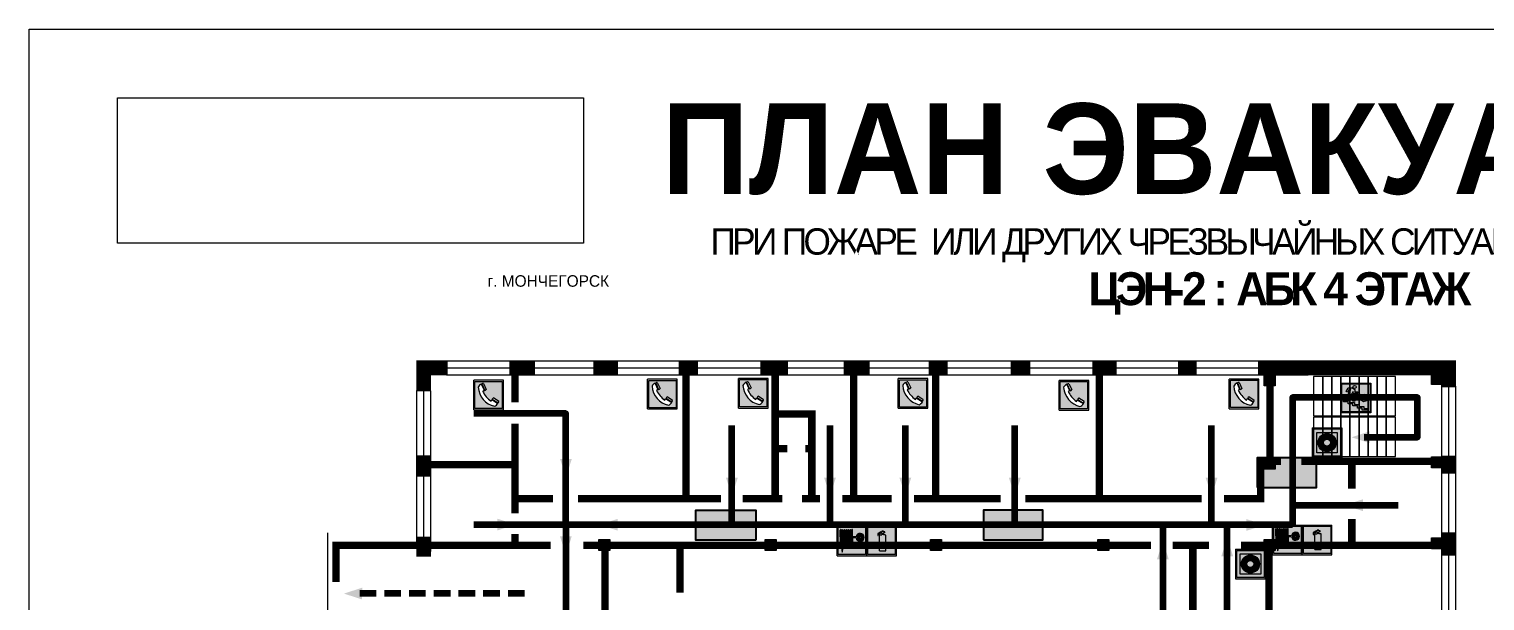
# Model space of a CAD drawing. Header units: millimetres. Extents: x 13810 to 67229, y 12374 to 21950.
# Drawn here: x 21121.1 to 21474.5, y 15593.5 to 15732.4 of the extents above; entities that cross this region are included whole.
import ezdxf

# ---------------------------------------------------------------- set-up
doc = ezdxf.new("R2010")
doc.units = ezdxf.units.MM
doc.linetypes.add('{ Wide Dash }', pattern=[12, 4, -2, 4, -2])
doc.layers.add('План_Штампы', color=7, linetype='Continuous')
doc.styles.add('обычный', font='arial.ttf')
picture_1 = doc.add_image_def('image1.jpg', size_in_pixel=(337, 105))

# ---------------------------------------------------------------- blocks, each defined once
blk = doc.blocks.new('A$C54414219')
at = {"true_color": 0xffffff}
h = blk.add_hatch(color=7, dxfattribs=at)
h.paths.add_polyline_path([(2.39, -9.45), (2.39, -18.3), (11.23, -18.3), (11.23, -9.45)], flags=0)
h.paths.add_polyline_path([(10.71, -13.87, -1), (2.92, -13.87, -1)], flags=0)
h.paths.add_polyline_path([(8.3, -13.87, -1), (5.33, -13.87, -1)], flags=0)
h.paths.add_polyline_path([(0.41, -7.47), (0.41, -20.27), (13.21, -20.27), (13.21, -7.47)])
h.paths.add_polyline_path([(0.92, -19.77), (12.71, -19.77), (12.71, -7.98), (0.92, -7.98)], flags=16)
h.paths.add_polyline_path([(11.23, -9.45), (11.23, -18.3), (2.39, -18.3), (2.39, -9.45)], flags=0)
at = {"lineweight": 5}
h = blk.add_hatch(color=242, dxfattribs=at)
h.paths.add_polyline_path([(12.71, -7.98), (0.92, -7.98), (0.92, -19.77), (12.71, -19.77)])
h.paths.add_polyline_path([(11.23, -18.3), (2.39, -18.3), (2.39, -9.45), (11.23, -9.45)], flags=16)
h.paths.add_polyline_path([(10.71, -13.87, -1), (2.92, -13.87, -1)], flags=0)
h.paths.add_polyline_path([(8.3, -13.87, -1), (5.33, -13.87, -1)], flags=0)
at = {"true_color": 0xffffff}
h = blk.add_hatch(color=7, dxfattribs=at)
h.paths.add_polyline_path([(2.39, -9.45), (2.39, -18.3), (11.23, -18.3), (11.23, -9.45)])
h.paths.add_polyline_path([(10.71, -13.87, -1), (2.92, -13.87, -1)], flags=16)
h.paths.add_polyline_path([(8.3, -13.87, -1), (5.33, -13.87, -1)], flags=0)
at = {"lineweight": 5}
h = blk.add_hatch(color=242, dxfattribs=at)
h.paths.add_polyline_path([(2.92, -13.87, 1), (10.71, -13.87, 1)])
h.paths.add_polyline_path([(8.3, -13.87, -1), (5.33, -13.87, -1)], flags=16)
at = {"color": 242, "lineweight": 5}
for p, q in [((0.41, -20.27), (0.41, -7.47)), ((0.41, -7.47), (13.21, -7.47)), ((0.41, -7.47), (13.21, -7.47)), ((13.21, -20.27), (13.21, -7.47)), ((0.41, -20.27), (13.21, -20.27))]:
    blk.add_line(p, q, dxfattribs=at)
for points in [[(0.92, -7.98), (12.71, -7.98), (12.71, -19.77), (0.92, -19.77)], [(2.39, -9.45), (11.23, -9.45), (11.23, -18.3), (2.39, -18.3)]]:
    blk.add_lwpolyline(points, close=True, dxfattribs=at)
for radius in [3.89, 1.49]:
    blk.add_circle((6.81, -13.87), radius, dxfattribs=at)
blk = doc.blocks.new('A$C456E1F9C')
at = {"lineweight": 5}
h = blk.add_hatch(color=242, dxfattribs=at)
h.paths.add_polyline_path([(0.51, -1.47), (0.51, -13.26), (12.29, -13.26), (12.29, -1.47)])
h.paths.add_polyline_path([(5.42, -4.95, -0.254479), (4.78, -5.4), (3.52, -2.53, -0.209735), (4.23, -2.4)], flags=16)
h.paths.add_polyline_path([(8.53, -8.6), (10.87, -10.17), (10.54, -10.76), (8.03, -9.13, -0.192251)], flags=16)
h.paths.add_polyline_path([(4.61, -5.49, 0.005518), (3.87, -5.72, 0.128647), (7.49, -10.01, 0.00809), (7.83, -9.33), (10.47, -10.97, -0.16736), (8.99, -12.25, -0.327862), (1.95, -3.95, -0.166952), (3.36, -2.62)], flags=16)
at = {"color": 242, "lineweight": 5}
for p, q in [((0, -13.77), (0, -0.97)), ((12.8, -0.97), (0, -0.97)), ((4.61, -5.49), (3.36, -2.62)), ((3.52, -2.53), (4.78, -5.4)), ((4.23, -2.4), (5.42, -4.95)), ((12.8, -13.77), (12.8, -0.97)), ((7.83, -9.33), (10.47, -10.97)), ((8.03, -9.13), (10.54, -10.76)), ((10.81, -10.12), (8.53, -8.6)), ((10.54, -10.76), (10.8, -10.3)), ((10.8, -10.3), (10.81, -10.12)), ((0, -13.77), (12.8, -13.77))]:
    blk.add_line(p, q, dxfattribs=at)
blk.add_lwpolyline([(0.51, -1.47), (12.29, -1.47), (12.29, -13.26), (0.51, -13.26)], close=True, dxfattribs=at)
for centre, radius, start, end in [((4.59, -5.34), 2.99, 114.28453, 152.19739), ((11.12, -3.31), 9.19, 183.99153, 256.60086), ((4.02, -3.27), 0.891, 76.32839, 123.70924), ((14.98, -39.1), 35.17, 107.14873, 108.41345), ((13.86, -0.94), 11.08, 205.55365, 234.87622), ((4.68, -4.59), 0.824, 276.9621, 334.07228), ((-13.31, 0.8), 23.44, 332.54871, 334.40268), ((8.94, -9.5), 0.989, 114.40924, 157.93883), ((7.87, -9.46), 3, 291.92908, 329.9329)]:
    blk.add_arc(centre, radius, start, end, dxfattribs=at)
blk = doc.blocks.new('A$C37112FD5')
at = {"true_color": 0xf5f5ff}
h = blk.add_hatch(color=7, dxfattribs=at)
h.dxf.hatch_style = 1
h.paths.add_polyline_path([(12.8, -7.4), (0, -7.4), (0, -20.2), (12.8, -20.2)])
h.paths.add_polyline_path([(12.29, -7.91), (12.29, -19.69), (0.51, -19.69), (0.51, -7.91)], flags=16)
h.paths.add_polyline_path([(4.98, -9.04, -0.42597), (5.17, -9.22), (5.17, -12.25), (5.17, -15.29, -0.432244), (4.98, -15.47), (4.83, -15.47, -0.42597), (4.64, -15.29), (4.64, -12.25), (4.64, -9.22, -0.432244), (4.83, -9.04)], flags=0)
h.paths.add_polyline_path([(4.28, -9.22), (4.28, -12.25), (4.28, -15.29, -0.432244), (4.09, -15.47), (3.94, -15.47, -0.42597), (3.75, -15.29), (3.75, -12.25), (3.75, -9.22, -0.432244), (3.94, -9.04), (4.09, -9.04, -0.42597)], flags=0)
h.paths.add_polyline_path([(5.72, -9.04), (5.87, -9.04, -0.42597), (6.06, -9.22), (6.06, -12.25), (6.06, -15.29, -0.432244), (5.87, -15.47), (5.72, -15.47, -0.42597), (5.53, -15.29), (5.53, -12.25), (5.53, -9.22, -0.432244)], flags=0)
h.paths.add_polyline_path([(6.42, -8.9), (6.5, -8.9, -0.42597), (6.69, -9.08), (6.69, -12.03), (8.21, -12.03, -15.824349), (8.21, -12.47), (6.69, -12.47), (6.69, -15.42, -0.432244), (6.5, -15.6), (6.42, -15.6)], flags=0)
h.paths.add_polyline_path([(3.39, -9.22), (3.39, -12.25), (3.39, -15.29, -0.432244), (3.2, -15.47), (3.05, -15.47, -0.42597), (2.85, -15.29), (2.85, -12.25), (2.85, -9.22, -0.432244), (3.05, -9.04), (3.2, -9.04, -0.42597)], flags=0)
h.paths.add_polyline_path([(2.5, -9.22), (2.5, -16.71), (1.96, -16.71), (1.96, -9.22, -0.432244), (2.15, -9.04), (2.31, -9.04, -0.42597)], flags=0)
h.paths.add_polyline_path([(1.61, -8.9), (1.61, -15.6), (1.57, -15.6, -0.42597), (1.37, -15.42), (1.37, -12.03), (1.37, -9.09, -0.432244), (1.57, -8.9)], flags=0)
h.paths.add_polyline_path([(9.76, -10.81), (9.76, -12.03), (8.49, -12.03, -0.336371)], flags=0)
h.paths.add_polyline_path([(8.49, -12.47), (9.76, -12.47), (9.76, -13.7, -0.336371)], flags=0)
h.paths.add_polyline_path([(10.11, -10.81, -0.336371), (11.38, -12.03), (10.11, -12.03)], flags=0)
h.paths.add_polyline_path([(10.11, -12.47), (11.38, -12.47, -0.336371), (10.11, -13.7)], flags=0)
h.paths.add_polyline_path([(2.5, -16.84), (2.5, -17.05), (1.97, -17.05), (1.97, -16.84)], flags=0)
h.paths.add_polyline_path([(2.5, -17.24, -0.033778), (2.24, -18.6, -0.033778), (1.97, -17.24)], flags=0)
h = blk.add_hatch(color=242)
h.dxf.hatch_style = 1
h.paths.add_polyline_path([(12.29, -7.91), (0.51, -7.91), (0.51, -19.69), (12.29, -19.69)])
h.paths.add_polyline_path([(6.42, -15.6), (6.42, -8.9), (6.5, -8.9, -0.42597), (6.69, -9.08), (6.69, -12.03), (8.21, -12.03, -15.824349), (8.21, -12.47), (6.69, -12.47), (6.69, -15.42, -0.432244), (6.5, -15.6)], flags=16)
h.paths.add_polyline_path([(5.87, -15.47), (5.72, -15.47, -0.42597), (5.53, -15.29), (5.53, -12.25), (5.53, -9.22, -0.432244), (5.72, -9.04), (5.87, -9.04, -0.42597), (6.06, -9.22), (6.06, -12.25), (6.06, -15.29, -0.432244)], flags=16)
h.paths.add_polyline_path([(4.98, -15.47), (4.83, -15.47, -0.42597), (4.64, -15.29), (4.64, -12.25), (4.64, -9.22, -0.432244), (4.83, -9.04), (4.98, -9.04, -0.42597), (5.17, -9.22), (5.17, -12.25), (5.17, -15.29, -0.432244)], flags=16)
h.paths.add_polyline_path([(4.09, -15.47), (3.94, -15.47, -0.42597), (3.75, -15.29), (3.75, -12.25), (3.75, -9.22, -0.432244), (3.94, -9.04), (4.09, -9.04, -0.42597), (4.28, -9.22), (4.28, -12.25), (4.28, -15.29, -0.432244)], flags=16)
h.paths.add_polyline_path([(3.2, -15.47), (3.05, -15.47, -0.42597), (2.85, -15.29), (2.85, -12.25), (2.85, -9.22, -0.432244), (3.05, -9.04), (3.2, -9.04, -0.42597), (3.39, -9.22), (3.39, -12.25), (3.39, -15.29, -0.432244)], flags=16)
h.paths.add_polyline_path([(2.5, -17.05), (1.97, -17.05), (1.97, -16.84), (2.5, -16.84)], flags=16)
h.paths.add_polyline_path([(2.5, -17.24, -0.033778), (2.24, -18.6, -0.033778), (1.97, -17.24)], flags=16)
h.paths.add_polyline_path([(2.5, -16.71), (1.96, -16.71), (1.96, -9.22, -0.432244), (2.15, -9.04), (2.31, -9.04, -0.42597), (2.5, -9.22)], flags=16)
h.paths.add_polyline_path([(1.61, -15.6), (1.57, -15.6, -0.42597), (1.37, -15.42), (1.37, -12.03), (1.37, -9.09, -0.432244), (1.57, -8.9), (1.61, -8.9)], flags=16)
h.paths.add_polyline_path([(8.49, -12.47), (9.76, -12.47), (9.76, -13.7, -0.336371)], flags=0)
h.paths.add_polyline_path([(10.11, -13.7), (10.11, -12.47), (11.38, -12.47, -0.336371)], flags=0)
h.paths.add_polyline_path([(8.49, -12.03, -0.336371), (9.76, -10.81), (9.76, -12.03)], flags=0)
h.paths.add_polyline_path([(10.11, -12.03), (10.11, -10.81, -0.336371), (11.38, -12.03)], flags=0)
h = blk.add_hatch(color=7, dxfattribs=at)
h.dxf.hatch_style = 1
h.paths.add_polyline_path([(1.61, -8.9), (1.57, -8.9, 0.432244), (1.37, -9.09), (1.37, -12.03), (1.37, -15.42, 0.42597), (1.57, -15.6), (1.61, -15.6)])
h.paths.add_polyline_path([(2.5, -9.22, 0.42597), (2.31, -9.04), (2.15, -9.04, 0.432244), (1.96, -9.22), (1.96, -16.71), (2.5, -16.71)])
h.paths.add_polyline_path([(2.5, -16.84), (1.97, -16.84), (1.97, -17.05), (2.5, -17.05)])
h.paths.add_polyline_path([(2.5, -17.24), (1.97, -17.24, 0.033778), (2.24, -18.6, 0.033778)])
h.paths.add_polyline_path([(3.39, -12.25), (3.39, -9.22, 0.42597), (3.2, -9.04), (3.05, -9.04, 0.432244), (2.85, -9.22), (2.85, -12.25), (2.85, -15.29, 0.42597), (3.05, -15.47), (3.2, -15.47, 0.432244), (3.39, -15.29)])
h.paths.add_polyline_path([(4.28, -12.25), (4.28, -9.22, 0.42597), (4.09, -9.04), (3.94, -9.04, 0.432244), (3.75, -9.22), (3.75, -12.25), (3.75, -15.29, 0.42597), (3.94, -15.47), (4.09, -15.47, 0.432244), (4.28, -15.29)])
h.paths.add_polyline_path([(5.17, -12.25), (5.17, -9.22, 0.42597), (4.98, -9.04), (4.83, -9.04, 0.432244), (4.64, -9.22), (4.64, -12.25), (4.64, -15.29, 0.42597), (4.83, -15.47), (4.98, -15.47, 0.432244), (5.17, -15.29)])
h.paths.add_polyline_path([(6.06, -12.25), (6.06, -9.22, 0.42597), (5.87, -9.04), (5.72, -9.04, 0.432244), (5.53, -9.22), (5.53, -12.25), (5.53, -15.29, 0.42597), (5.72, -15.47), (5.87, -15.47, 0.432244), (6.06, -15.29)])
h.paths.add_polyline_path([(6.69, -12.47), (8.21, -12.47, 15.824349), (8.21, -12.03), (6.69, -12.03), (6.69, -9.08, 0.42597), (6.5, -8.9), (6.42, -8.9), (6.42, -15.6), (6.5, -15.6, 0.432244), (6.69, -15.42)])
h.paths.add_polyline_path([(8.49, -12.47), (9.76, -12.47), (9.76, -13.7, -0.336371)], flags=16)
h.paths.add_polyline_path([(8.49, -12.03, -0.336371), (9.76, -10.81), (9.76, -12.03)], flags=16)
h.paths.add_polyline_path([(10.11, -12.47), (11.38, -12.47, -0.336371), (10.11, -13.7)], flags=16)
h.paths.add_polyline_path([(10.11, -12.03), (10.11, -10.81, -0.336371), (11.38, -12.03)], flags=16)
h = blk.add_hatch(color=242)
h.dxf.hatch_style = 1
h.paths.add_polyline_path([(9.76, -10.81, 0.336371), (8.49, -12.03), (9.76, -12.03)])
h.paths.add_polyline_path([(10.11, -10.81), (10.11, -12.03), (11.38, -12.03, 0.336371)])
h.paths.add_polyline_path([(11.38, -12.47), (10.11, -12.47), (10.11, -13.7, 0.336371)])
h.paths.add_polyline_path([(9.76, -12.47), (8.49, -12.47, 0.336371), (9.76, -13.7)])
at = {"color": 242, "lineweight": 5}
for p, q in [((0, -20.2), (0, -7.4)), ((0, -7.4), (12.8, -7.4)), ((1.37, -12.03), (1.37, -9.08)), ((1.37, -12.03), (1.37, -15.42)), ((1.57, -8.9), (1.61, -8.9)), ((1.61, -8.9), (1.61, -15.6)), ((1.96, -16.71), (1.96, -9.22)), ((2.15, -9.04), (2.31, -9.04)), ((2.5, -16.71), (2.5, -9.22)), ((2.85, -12.25), (2.85, -9.22)), ((2.85, -12.25), (2.85, -15.29)), ((3.05, -9.04), (3.2, -9.04)), ((3.39, -12.25), (3.39, -9.22)), ((3.39, -12.25), (3.39, -15.29)), ((3.75, -12.25), (3.75, -9.22)), ((3.75, -12.25), (3.75, -15.29)), ((3.94, -9.04), (4.09, -9.04)), ((4.28, -12.25), (4.28, -9.22)), ((4.28, -12.25), (4.28, -15.29)), ((4.64, -12.25), (4.64, -9.22)), ((4.64, -12.25), (4.64, -15.29)), ((4.83, -9.04), (4.98, -9.04)), ((5.17, -12.25), (5.17, -9.22)), ((5.17, -12.25), (5.17, -15.29)), ((5.53, -12.25), (5.53, -9.22)), ((5.53, -12.25), (5.53, -15.29)), ((5.72, -9.04), (5.87, -9.04)), ((6.06, -12.25), (6.06, -9.22)), ((6.06, -12.25), (6.06, -15.29)), ((6.42, -8.9), (6.42, -15.6)), ((6.5, -8.9), (6.42, -8.9)), ((6.69, -12.03), (6.69, -9.08)), ((8.21, -12.03), (6.69, -12.03)), ((8.21, -12.47), (6.69, -12.47)), ((6.69, -12.47), (6.69, -15.42)), ((9.76, -12.03), (8.49, -12.03)), ((9.76, -12.47), (8.49, -12.47)), ((9.76, -10.81), (9.76, -12.03)), ((9.76, -12.47), (9.76, -13.7)), ((10.11, -10.81), (10.11, -12.03)), ((11.38, -12.03), (10.11, -12.03)), ((11.38, -12.47), (10.11, -12.47)), ((10.11, -12.47), (10.11, -13.7)), ((12.8, -20.2), (12.8, -7.4)), ((1.57, -15.6), (1.61, -15.6)), ((1.96, -16.71), (2.5, -16.71)), ((1.97, -16.84), (2.5, -16.84)), ((1.97, -17.05), (1.97, -16.84)), ((2.5, -17.05), (1.97, -17.05)), ((1.97, -17.24), (2.5, -17.24)), ((2.5, -16.84), (2.5, -17.05)), ((3.05, -15.47), (3.2, -15.47)), ((3.94, -15.47), (4.09, -15.47)), ((4.83, -15.47), (4.98, -15.47)), ((5.72, -15.47), (5.87, -15.47)), ((6.42, -15.6), (6.5, -15.6)), ((0, -20.2), (12.8, -20.2))]:
    blk.add_line(p, q, dxfattribs=at)
blk.add_lwpolyline([(0.51, -7.91), (12.29, -7.91), (12.29, -19.69), (0.51, -19.69)], close=True, dxfattribs=at)
for centre, radius, start, end in [((1.56, -9.09), 0.182, 87.10267, 180.60715), ((2.15, -9.22), 0.182, 87.10267, 180.60715), ((2.32, -9.22), 0.182, 359.39285, 92.89733), ((3.04, -9.22), 0.182, 87.10267, 180.60715), ((3.21, -9.22), 0.182, 359.39285, 92.89733), ((3.93, -9.22), 0.182, 87.10267, 180.60715), ((4.1, -9.22), 0.182, 359.39285, 92.89733), ((4.82, -9.22), 0.182, 87.10267, 180.60715), ((4.99, -9.22), 0.182, 359.39285, 92.89733), ((5.71, -9.22), 0.182, 87.10267, 180.60715), ((5.88, -9.22), 0.182, 359.39285, 92.89733), ((6.51, -9.09), 0.182, 359.39285, 92.89733), ((9.93, -12.25), 1.74, 187.23185, 172.76815), ((9.93, -12.25), 1.46, 96.99266, 171.35851), ((9.93, -12.25), 1.46, 188.64149, 263.00734), ((9.93, -12.25), 1.46, 8.64149, 83.00734), ((9.93, -12.25), 1.46, 276.99266, 351.35851), ((1.56, -15.42), 0.182, 179.39285, 272.89733), ((12.17, -15.98), 10.27, 187.04098, 194.7793), ((-7.7, -15.98), 10.27, 345.2207, 352.95902), ((3.04, -15.29), 0.182, 179.39285, 272.89733), ((3.21, -15.29), 0.182, 267.10267, 0.60715), ((3.93, -15.29), 0.182, 179.39285, 272.89733), ((4.1, -15.29), 0.182, 267.10267, 0.60715), ((4.82, -15.29), 0.182, 179.39285, 272.89733), ((4.99, -15.29), 0.182, 267.10267, 0.60715), ((5.71, -15.29), 0.182, 179.39285, 272.89733), ((5.88, -15.29), 0.182, 267.10267, 0.60715), ((6.51, -15.42), 0.182, 267.10267, 0.60715)]:
    blk.add_arc(centre, radius, start, end, dxfattribs=at)
blk = doc.blocks.new('A$C3AD82952')
at = {"true_color": 0xf5f5ff}
h = blk.add_hatch(color=7, dxfattribs=at)
h.dxf.hatch_style = 1
h.paths.add_polyline_path([(8.21, 8.73, 0.414214), (7.89, 9.05), (7.22, 9.05), (7.22, 9.92), (7.59, 9.92, 1), (7.57, 10.36), (7.22, 10.36), (7.22, 10.6), (6.43, 10.6), (6.43, 10.36), (6.01, 10.36), (4.74, 9.59), (4.74, 8.69), (4.98, 8.73), (4.98, 9.26), (6.12, 9.91), (6.43, 9.91), (6.43, 9.05), (5.76, 9.05, 0.414214), (5.44, 8.73), (5.44, 2.2), (8.21, 2.2)], flags=0)
h.paths.add_polyline_path([(12.8, 12.8), (0, 12.8), (0, 0), (12.8, 0)])
h.paths.add_polyline_path([(0.51, 12.29), (12.29, 12.29), (12.29, 0.51), (0.51, 0.51)], flags=16)
h.paths.add_polyline_path([(4.74, 9.59), (6.01, 10.36), (6.43, 10.36), (6.43, 10.6), (7.22, 10.6), (7.22, 10.36), (7.59, 10.36, -0.94586), (7.59, 9.92), (7.22, 9.92), (7.22, 9.05), (7.89, 9.05, -0.414214), (8.21, 8.73), (8.21, 2.2), (5.44, 2.2), (5.44, 8.73, -0.414214), (5.76, 9.05), (6.43, 9.05), (6.43, 9.91), (6.12, 9.91), (4.98, 9.26), (4.98, 8.73), (4.74, 8.69)], flags=0)
h = blk.add_hatch(color=242)
h.dxf.hatch_style = 1
h.paths.add_polyline_path([(12.29, 12.29), (0.51, 12.29), (0.51, 0.51), (12.29, 0.51)])
h.paths.add_polyline_path([(4.74, 8.69), (4.74, 9.59), (6.01, 10.36), (6.43, 10.36), (6.43, 10.6), (7.22, 10.6), (7.22, 10.36), (7.59, 10.36, -0.94586), (7.59, 9.92), (7.22, 9.92), (7.22, 9.05), (7.89, 9.05, -0.414214), (8.21, 8.73), (8.21, 2.2), (5.44, 2.2), (5.44, 8.73, -0.414214), (5.76, 9.05), (6.43, 9.05), (6.43, 9.91), (6.12, 9.91), (4.98, 9.26), (4.98, 8.73)], flags=16)
h = blk.add_hatch(color=7, dxfattribs=at)
h.dxf.hatch_style = 1
h.paths.add_polyline_path([(8.21, 8.73, 0.414214), (7.89, 9.05), (7.22, 9.05), (7.22, 9.92), (7.59, 9.92, 1), (7.57, 10.36), (7.22, 10.36), (7.22, 10.6), (6.43, 10.6), (6.43, 10.36), (6.01, 10.36), (4.74, 9.59), (4.74, 8.69), (4.98, 8.73), (4.98, 9.26), (6.12, 9.91), (6.43, 9.91), (6.43, 9.05), (5.76, 9.05, 0.414214), (5.44, 8.73), (5.44, 2.2), (8.21, 2.2)])
at = {"color": 242, "lineweight": 5}
for p, q in [((0, 0), (0, 12.8)), ((0, 12.8), (12.8, 12.8)), ((12.8, 0), (12.8, 12.8)), ((6.01, 10.36), (4.74, 9.59)), ((4.74, 9.59), (4.74, 8.69)), ((4.74, 8.69), (4.98, 8.73)), ((4.98, 9.26), (6.12, 9.91)), ((4.98, 8.73), (4.98, 9.26)), ((5.44, 2.2), (5.44, 8.73)), ((5.76, 9.05), (6.43, 9.05)), ((6.01, 10.36), (6.43, 10.36)), ((6.12, 9.91), (6.43, 9.91)), ((7.22, 10.6), (6.43, 10.6)), ((6.43, 10.6), (6.43, 10.36)), ((6.43, 9.91), (6.43, 9.05)), ((7.22, 10.36), (7.22, 10.6)), ((7.59, 10.36), (7.22, 10.36)), ((7.22, 9.05), (7.22, 9.92)), ((7.59, 9.92), (7.22, 9.92)), ((7.89, 9.05), (7.22, 9.05)), ((8.21, 2.2), (8.21, 8.73)), ((0, 0), (12.8, 0)), ((5.44, 2.2), (8.21, 2.2))]:
    blk.add_line(p, q, dxfattribs=at)
blk.add_lwpolyline([(0.51, 12.29), (12.29, 12.29), (12.29, 0.51), (0.51, 0.51)], close=True, dxfattribs=at)
for centre, radius, start, end in [((5.76, 8.73), 0.32, 90, 180), ((7.58, 10.14), 0.223, 273.18746, 86.81254), ((7.89, 8.73), 0.32, 0, 90)]:
    blk.add_arc(centre, radius, start, end, dxfattribs=at)
blk = doc.blocks.new('A$C7B4425F7')
at = {"true_color": 0xffffff}
blk.add_hatch(color=7, dxfattribs=at).paths.add_polyline_path([(0, 0), (-16, 0), (-16, -8), (0, -8)])
h = blk.add_hatch(color=126)
h.paths.add_polyline_path([(-0.2, -0.2), (-15.8, -0.2), (-15.8, -7.8), (-0.2, -7.8)])
h.paths.add_polyline_path([(-11.76, -2.03), (-11.76, -3.66), (-11.17, -3.66, -0.568275), (-11.17, -6.18), (-12.58, -6.18), (-12.58, -2.03)], flags=16)
h.paths.add_polyline_path([(-13.33, -4.12, -0.495768), (-13.59, -6.18), (-15.03, -6.18), (-15.03, -2.03), (-13.59, -2.03, -0.487973)], flags=16)
h.paths.add_polyline_path([(-10.25, -2.03), (-9.48, -2.03), (-9.48, -6.18), (-10.25, -6.18)], flags=16)
h.paths.add_polyline_path([(-13.84, -3.69), (-14.24, -3.69), (-14.24, -3.03), (-13.9, -3.03, -0.692621)], flags=0)
h.paths.add_polyline_path([(-9.15, -2.03), (-8.4, -2.03), (-8.04, -3.07), (-7.68, -2.03), (-6.93, -2.03), (-7.64, -4.1), (-6.93, -6.18), (-7.68, -6.18), (-8.04, -5.14), (-8.4, -6.18), (-9.15, -6.18), (-8.44, -4.1)], flags=16)
h.paths.add_polyline_path([(-11.76, -4.46), (-11.42, -4.46, -0.692621), (-11.36, -5.12), (-11.76, -5.12)], flags=0)
h.paths.add_polyline_path([(-13.9, -5.2), (-14.24, -5.2), (-14.24, -4.55), (-13.84, -4.55, -0.708038)], flags=0)
edge = h.paths.add_edge_path(flags=16)
edge.add_ellipse((-5.51, -4.08), major_axis=(0, 2.05), ratio=0.586184, start_angle=0, end_angle=360)
edge = h.paths.add_edge_path(flags=0)
edge.add_ellipse((-5.51, -4.08), major_axis=(0, 1.14), ratio=0.454828, start_angle=0, end_angle=360)
h.paths.add_polyline_path([(-4.13, -4.96, 0.377264), (-3.48, -4.52, 0.0555), (-3.16, -2.03), (-1.66, -2.03), (-1.66, -4.96), (-0.96, -4.96), (-0.96, -7.01), (-1.75, -7.01), (-1.75, -6.18), (-3.3, -6.18), (-3.3, -7.02), (-4.13, -7.02)], flags=16)
h.paths.add_polyline_path([(-2.73, -2.91), (-2.28, -2.91), (-2.28, -4.96), (-3.05, -4.96, 0.079136)], flags=0)
at = {"color": 126}
blk.add_lwpolyline([(-16, -8), (0, -8), (0, 0), (-16, 0)], close=True, dxfattribs=at)
blk = doc.blocks.new('вниз')
at = {"lineweight": 0, "true_color": 0xffffff}
h = blk.add_hatch(color=7, dxfattribs=at)
h.dxf.hatch_style = 1
h.paths.add_polyline_path([(40994.51, -4472.22), (40986.51, -4472.22), (40986.51, -4480.22), (40994.51, -4480.22)])
h.paths.add_polyline_path([(40994.31, -4472.42), (40994.31, -4480.01), (40986.71, -4480.01), (40986.71, -4472.42)], flags=16)
h.paths.add_polyline_path([(40988.43, -4473.53), (40989.43, -4473.53), (40990.19, -4473.96), (40990.19, -4474.6), (40991, -4474.6), (40991, -4475.06), (40989.73, -4475.06), (40989.73, -4474.46), (40989.3, -4475.18), (40990.17, -4475.7), (40990.17, -4477.11), (40989.63, -4477.11), (40989.63, -4476.01), (40988.94, -4475.59), (40988.94, -4476.46), (40988.94, -4476.46), (40987.47, -4476.46), (40987.26, -4476.46), (40987.26, -4475.92), (40988.4, -4475.92), (40988.4, -4475.2), (40989.1, -4473.99), (40988.66, -4473.99), (40988.24, -4474.7), (40987.86, -4474.47), (40988.41, -4473.56)], flags=0)
h.paths.add_polyline_path([(40990.55, -4473.29, -1), (40989.69, -4473.29, -1)], flags=0)
h.paths.add_polyline_path([(40988.85, -4476.89), (40988.85, -4477.43), (40990.1, -4477.43), (40990.1, -4477.99), (40991.34, -4477.99), (40991.34, -4478.54), (40992.59, -4478.54), (40992.59, -4479.09), (40993.83, -4479.09), (40993.83, -4479.52), (40992.17, -4479.52), (40992.17, -4478.97), (40990.91, -4478.97), (40990.91, -4478.41), (40989.68, -4478.41), (40989.68, -4477.86), (40988.43, -4477.86), (40988.43, -4477.31), (40987.6, -4477.31), (40987.18, -4477.31), (40987.18, -4476.89)], flags=0)
h.paths.add_polyline_path([(40991.61, -4475.33), (40993.12, -4476.2), (40992.9, -4475.27), (40993.48, -4475.6), (40993.83, -4476.88), (40992.56, -4477.22), (40991.97, -4476.88), (40992.9, -4476.61), (40991.38, -4475.74), (40991.58, -4475.39)], flags=0)
h.paths.add_polyline_path([(40990.19, -4473.96), (40989.43, -4473.53), (40988.43, -4473.53), (40988.41, -4473.56), (40987.86, -4474.47), (40988.24, -4474.7), (40988.66, -4473.99), (40989.1, -4473.99), (40988.4, -4475.2), (40988.4, -4475.92), (40987.26, -4475.92), (40987.26, -4476.46), (40987.47, -4476.46), (40988.94, -4476.46), (40988.94, -4476.27), (40988.94, -4475.59), (40989.63, -4476.01), (40989.63, -4477.11), (40990.17, -4477.11), (40990.17, -4475.7), (40989.3, -4475.18), (40989.73, -4474.46), (40989.73, -4475.06), (40991, -4475.06), (40991, -4474.6), (40990.19, -4474.6)], flags=0)
h.paths.add_polyline_path([(40990.55, -4473.29, 1), (40989.69, -4473.29, 1)], flags=0)
h.paths.add_polyline_path([(40991.61, -4475.33), (40991.58, -4475.39), (40991.38, -4475.74), (40992.9, -4476.61), (40991.97, -4476.88), (40992.56, -4477.22), (40993.83, -4476.88), (40993.48, -4475.6), (40992.9, -4475.27), (40993.12, -4476.2)], flags=0)
h.paths.add_polyline_path([(40990.1, -4477.43), (40988.85, -4477.43), (40988.85, -4476.89), (40987.18, -4476.89), (40987.18, -4477.31), (40987.6, -4477.31), (40988.43, -4477.31), (40988.43, -4477.86), (40989.68, -4477.86), (40989.68, -4478.41), (40990.91, -4478.41), (40990.91, -4478.97), (40992.17, -4478.97), (40992.17, -4479.52), (40993.83, -4479.52), (40993.83, -4479.09), (40992.59, -4479.09), (40992.59, -4478.54), (40991.34, -4478.54), (40991.34, -4477.99), (40990.1, -4477.99)], flags=0)
at = {"lineweight": 0}
h = blk.add_hatch(color=126, dxfattribs=at)
h.dxf.hatch_style = 1
h.paths.add_polyline_path([(40994.31, -4472.42), (40986.71, -4472.42), (40986.71, -4480.01), (40994.31, -4480.01)])
h.paths.add_polyline_path([(40988.43, -4473.53), (40989.43, -4473.53), (40990.19, -4473.96), (40990.19, -4474.6), (40991, -4474.6), (40991, -4475.06), (40989.73, -4475.06), (40989.73, -4474.46), (40989.3, -4475.18), (40990.17, -4475.7), (40990.17, -4477.11), (40989.63, -4477.11), (40989.63, -4476.01), (40988.94, -4475.59), (40988.94, -4476.46), (40988.94, -4476.46), (40987.47, -4476.46), (40987.26, -4476.46), (40987.26, -4475.92), (40988.4, -4475.92), (40988.4, -4475.2), (40989.1, -4473.99), (40988.66, -4473.99), (40988.24, -4474.7), (40987.86, -4474.47), (40988.41, -4473.56)], flags=16)
h.paths.add_polyline_path([(40990.55, -4473.29, -1), (40989.69, -4473.29, -1)], flags=16)
h.paths.add_polyline_path([(40988.85, -4476.89), (40988.85, -4477.43), (40990.1, -4477.43), (40990.1, -4477.99), (40991.34, -4477.99), (40991.34, -4478.54), (40992.59, -4478.54), (40992.59, -4479.09), (40993.83, -4479.09), (40993.83, -4479.52), (40992.17, -4479.52), (40992.17, -4478.97), (40990.91, -4478.97), (40990.91, -4478.41), (40989.68, -4478.41), (40989.68, -4477.86), (40988.43, -4477.86), (40988.43, -4477.31), (40987.6, -4477.31), (40987.18, -4477.31), (40987.18, -4476.89)], flags=16)
h.paths.add_polyline_path([(40991.61, -4475.33), (40993.12, -4476.2), (40992.9, -4475.27), (40993.48, -4475.6), (40993.83, -4476.88), (40992.56, -4477.22), (40991.97, -4476.88), (40992.9, -4476.61), (40991.38, -4475.74), (40991.58, -4475.39)], flags=16)
at = {"lineweight": 0, "true_color": 0xffffff}
h = blk.add_hatch(color=7, dxfattribs=at)
h.dxf.hatch_style = 1
h.paths.add_polyline_path([(40989.73, -4474.46), (40989.73, -4475.06), (40991, -4475.06), (40991, -4474.6), (40990.19, -4474.6), (40990.19, -4473.96), (40989.43, -4473.53), (40988.43, -4473.53), (40988.41, -4473.56), (40987.86, -4474.47), (40988.24, -4474.7), (40988.66, -4473.99), (40989.1, -4473.99), (40988.4, -4475.2), (40988.4, -4475.92), (40987.26, -4475.92), (40987.26, -4476.46), (40987.47, -4476.46), (40988.94, -4476.46), (40988.94, -4475.59), (40989.63, -4476.01), (40989.63, -4477.11), (40990.17, -4477.11), (40990.17, -4475.7), (40989.3, -4475.18)])
h.paths.add_polyline_path([(40989.69, -4473.29, 1), (40990.55, -4473.29, 1)])
h.paths.add_polyline_path([(40991.61, -4475.33), (40991.58, -4475.39), (40991.38, -4475.74), (40992.9, -4476.61), (40991.97, -4476.88), (40992.56, -4477.22), (40993.83, -4476.88), (40993.48, -4475.6), (40992.9, -4475.27), (40993.12, -4476.2)])
h.paths.add_polyline_path([(40990.1, -4477.43), (40988.85, -4477.43), (40988.85, -4476.89), (40987.18, -4476.89), (40987.18, -4477.31), (40987.6, -4477.31), (40988.43, -4477.31), (40988.43, -4477.86), (40989.68, -4477.86), (40989.68, -4478.41), (40990.91, -4478.41), (40990.91, -4478.97), (40992.17, -4478.97), (40992.17, -4479.52), (40993.83, -4479.52), (40993.83, -4479.09), (40992.59, -4479.09), (40992.59, -4478.54), (40991.34, -4478.54), (40991.34, -4477.99), (40990.1, -4477.99)])
at = {"color": 126, "lineweight": 0}
for points in [[(40986.51, -4472.22), (40994.51, -4472.22), (40994.51, -4480.22), (40986.51, -4480.22)], [(40986.71, -4472.42), (40994.31, -4472.42), (40994.31, -4480.01), (40986.71, -4480.01)]]:
    blk.add_lwpolyline(points, close=True, dxfattribs=at)
for points in [[(40987.47, -4476.46), (40987.26, -4476.46), (40987.26, -4475.92), (40988.4, -4475.92), (40988.4, -4475.2), (40989.1, -4473.99), (40988.66, -4473.99), (40988.24, -4474.7), (40987.86, -4474.47), (40988.41, -4473.56), (40988.43, -4473.53), (40989.43, -4473.53), (40990.19, -4473.96), (40990.19, -4474.6), (40991, -4474.6), (40991, -4475.06), (40989.73, -4475.06), (40989.73, -4474.46), (40989.3, -4475.18), (40990.17, -4475.7), (40990.17, -4477.11), (40989.63, -4477.11), (40989.63, -4476.01), (40988.94, -4475.59), (40988.94, -4476.46)], [(40991.58, -4475.39), (40991.38, -4475.74), (40992.9, -4476.61), (40991.97, -4476.88), (40992.56, -4477.22), (40993.83, -4476.88), (40993.48, -4475.6), (40992.9, -4475.27), (40993.12, -4476.2), (40991.61, -4475.33), (40991.58, -4475.39)], [(40987.6, -4477.31), (40987.18, -4477.31), (40987.18, -4476.89), (40988.85, -4476.89), (40988.85, -4477.43), (40990.1, -4477.43), (40990.1, -4477.99), (40991.34, -4477.99), (40991.34, -4478.54), (40992.59, -4478.54), (40992.59, -4479.09), (40993.83, -4479.09), (40993.83, -4479.52), (40992.17, -4479.52), (40992.17, -4478.97), (40990.91, -4478.97), (40990.91, -4478.41), (40989.68, -4478.41), (40989.68, -4477.86), (40988.43, -4477.86), (40988.43, -4477.31), (40987.6, -4477.31)], [(40987.47, -4476.46), (40988.94, -4476.46), (40988.94, -4476.27)]]:
    blk.add_lwpolyline(points, dxfattribs=at)
blk.add_circle((40990.12, -4473.29), 0.432, dxfattribs=at)
blk = doc.blocks.new('A$C32E8229D')
at = {"true_color": 0xffffff}
blk.add_hatch(color=7, dxfattribs=at).paths.add_polyline_path([(0, 0), (0, -8), (16, -8), (16, 0)])
h = blk.add_hatch(color=126)
h.paths.add_polyline_path([(0.2, -0.2), (15.8, -0.2), (15.8, -7.8), (0.2, -7.8)])
h.paths.add_polyline_path([(13.49, -2.05), (12.08, -2.05), (11.37, -2.63, 0.162397), (11.29, -2.84), (11.29, -3.63), (10.35, -3.63), (10.35, -4.05), (11.68, -4.05), (11.68, -3.48), (12.26, -4.28), (11.29, -5.1), (11.29, -6.78), (11.85, -6.78), (11.85, -5.44), (12.8, -4.64), (12.8, -5.94), (14.46, -5.94), (14.46, -5.39), (13.45, -5.39), (13.45, -3.97), (12.46, -2.59), (13.15, -2.59), (13.69, -3.34), (14.18, -3)], flags=16)
h.paths.add_polyline_path([(10.74, -1.82, 1), (11.8, -1.82, 1)], flags=16)
h.paths.add_polyline_path([(9.39, -3.59), (5.99, -3.59), (6.56, -3.03), (5.91, -3.03), (5.1, -3.83), (5.91, -4.64), (6.56, -4.64), (5.99, -4.09), (9.39, -4.09)], flags=16)
h.paths.add_polyline_path([(4.29, -1.08), (1.72, -1.08), (1.72, -6.6), (4.29, -6.6)], flags=16)
at = {"color": 126}
blk.add_lwpolyline([(16, -8), (0, -8), (0, 0), (16, 0)], close=True, dxfattribs=at)

msp = doc.modelspace()

# ---------------------------------------------------------------- hatches: boundary and pattern name
at = {"lineweight": 0}
h = msp.add_hatch(color=256, dxfattribs=at)
h.dxf.hatch_style = 1
h.paths.add_polyline_path([(21423.54, 15645.72), (21423.54, 15648.39), (21420.87, 15648.39), (21420.87, 15645.72)])
h = msp.add_hatch(color=256, dxfattribs=at)
h.dxf.hatch_style = 1
h.paths.add_polyline_path([(21464.2, 15646.07), (21464.2, 15648.74), (21461.54, 15648.74), (21461.54, 15646.07)])
h = msp.add_hatch(color=256, dxfattribs=at)
h.dxf.hatch_style = 1
h.paths.add_polyline_path([(21423.54, 15625.48), (21423.54, 15628.15), (21420.87, 15628.15), (21420.87, 15625.48)])
h = msp.add_hatch(color=256, dxfattribs=at)
h.dxf.hatch_style = 1
h.paths.add_polyline_path([(21464.2, 15625.83), (21464.2, 15628.5), (21461.54, 15628.5), (21461.54, 15625.83)])
h = msp.add_hatch(color=256, dxfattribs=at)
h.dxf.hatch_style = 1
h.paths.add_polyline_path([(21262.06, 15605.75), (21262.06, 15608.42), (21259.39, 15608.42), (21259.39, 15605.75)])
h = msp.add_hatch(color=256, dxfattribs=at)
h.dxf.hatch_style = 1
h.paths.add_polyline_path([(21302.45, 15605.75), (21302.45, 15608.42), (21299.79, 15608.42), (21299.79, 15605.75)])
h = msp.add_hatch(color=256, dxfattribs=at)
h.dxf.hatch_style = 1
h.paths.add_polyline_path([(21342.56, 15605.75), (21342.56, 15608.42), (21339.89, 15608.42), (21339.89, 15605.75)])
h = msp.add_hatch(color=256, dxfattribs=at)
h.dxf.hatch_style = 1
h.paths.add_polyline_path([(21383.16, 15605.75), (21383.16, 15608.42), (21380.49, 15608.42), (21380.49, 15605.75)])
h = msp.add_hatch(color=256, dxfattribs=at)
h.dxf.hatch_style = 1
h.paths.add_polyline_path([(21423.54, 15605.75), (21423.54, 15608.42), (21420.87, 15608.42), (21420.87, 15605.75)])
h = msp.add_hatch(color=256, dxfattribs=at)
h.dxf.hatch_style = 1
h.paths.add_polyline_path([(21464.2, 15606.1), (21464.2, 15608.77), (21461.54, 15608.77), (21461.54, 15606.1)])

# ---------------------------------------------------------------- linework, layer by layer
at = {"color": 126, "lineweight": 0, "true_color": 0x008754}
msp.add_lwpolyline([(21121.1, 15732.36), (21721.1, 15732.36), (21721.1, 15337.36), (21121.1, 15337.36)], close=True, dxfattribs=at)
at = {"lineweight": 0}
for points, const_width in [([(21216.87, 15644.39), (21216.87, 15650.1), (21222.66, 15650.1)], 3.6), ([(21237.69, 15650.1), (21243.88, 15650.1)], 3.6), ([(21258.02, 15650.1), (21264.08, 15650.1)], 3.6), ([(21278.73, 15650.1), (21283.47, 15650.1)], 3.6), ([(21298.63, 15650.1), (21305.31, 15650.1)], 3.6), ([(21318.86, 15650.1), (21325.12, 15650.1)], 3.6), ([(21339.48, 15650.1), (21344.05, 15650.1)], 3.6), ([(21359.38, 15650.1), (21364.11, 15650.1)], 3.6), ([(21379.14, 15650.1), (21385.12, 15650.1)], 3.6), ([(21400.01, 15650.1), (21404.47, 15650.1)], 3.6), ([(21419.36, 15650.1), (21465.63, 15650.1), (21465.63, 15645.4)], 3.6), ([(21216.87, 15623.64), (21216.87, 15628.86)], 3.6), ([(21465.63, 15628.78), (21465.63, 15624.43)], 3.6), ([(21422.32, 15627.37), (21424.98, 15627.37)], 1.8), ([(21429.92, 15627.37), (21465.68, 15627.37)], 1.8), ([(21465.63, 15610.12), (21465.63, 15604.49)], 3.6), ([(21216.87, 15604.26), (21216.87, 15609.11)], 3.6)]:
    msp.add_lwpolyline(points, dxfattribs=dict(at, const_width=const_width))
for points in [[(21222.56, 15651.76), (21431.71, 15651.76)], [(21222.4, 15648.39), (21431.55, 15648.39)], [(21222.66, 15650.1), (21431.81, 15650.1)], [(21215.14, 15644.62), (21215.14, 15606.62)], [(21216.87, 15644.39), (21216.87, 15605.21)], [(21218.56, 15644.48), (21218.56, 15605.45)], [(21463.95, 15645.66), (21463.95, 15361.27)], [(21465.63, 15645.4), (21465.63, 15361)], [(21467.34, 15645.62), (21467.34, 15361.23)]]:
    msp.add_lwpolyline(points, dxfattribs=at)
at = {"lineweight": 100, "const_width": 1.8}
for points in [[(21239.06, 15641.69), (21239.06, 15649.97)], [(21280.53, 15650.1), (21280.53, 15618.32)], [(21302.2, 15650.1), (21302.2, 15618.32)], [(21321.27, 15650.1), (21321.27, 15618.32)], [(21341.17, 15650.1), (21341.17, 15618.32)], [(21380.89, 15650.1), (21380.89, 15618.32)], [(21239.06, 15618.32), (21239.06, 15636.57)], [(21302.2, 15638.86), (21311.09, 15638.86), (21311.09, 15618.32)], [(21302.2, 15630.44), (21305.18, 15630.44)], [(21311.09, 15630.44), (21309.5, 15630.44)], [(21239.06, 15626.58), (21217.73, 15626.58)], [(21422.32, 15627.37), (21420.04, 15627.37), (21420.04, 15618.32), (21411.11, 15618.32)], [(21442.17, 15627), (21442.17, 15620.76)], [(21248.28, 15618.32), (21239.06, 15618.32), (21239.06, 15614.73)], [(21289.05, 15618.32), (21254.35, 15618.32)], [(21303.94, 15618.32), (21294.29, 15618.32)], [(21313.06, 15618.32), (21308.71, 15618.32)], [(21330.45, 15618.32), (21318.51, 15618.32)], [(21356.97, 15618.32), (21335.9, 15618.32)], [(21405.74, 15618.32), (21362.91, 15618.32)], [(21442.17, 15613.4), (21442.17, 15607.31)], [(21239.06, 15609.71), (21239.06, 15607.06)], [(21260.88, 15574.75), (21260.88, 15607.22), (21260.88, 15579.69), (21279.1, 15579.69), (21279.1, 15590.34)], [(21393.39, 15607.01), (21255.62, 15607.01)], [(21279.1, 15607.01), (21279.1, 15595.5)], [(21407.49, 15607.01), (21398.69, 15607.01)], [(21403.57, 15607), (21403.57, 15447.35), (21408.57, 15447.35)], [(21465.26, 15607.01), (21415.3, 15607.01)], [(21422.07, 15607.01), (21422.07, 15566.64)]]:
    msp.add_lwpolyline(points, dxfattribs=at)
at = {"lineweight": 0}
for points in [[(21423.54, 15648.39), (21423.54, 15645.72), (21420.87, 15645.72), (21420.87, 15648.39)], [(21432.88, 15648), (21432.88, 15638.43), (21435.09, 15638.43), (21435.09, 15648)], [(21435.09, 15648), (21435.09, 15638.43), (21437.3, 15638.43), (21437.3, 15648)], [(21437.3, 15648), (21437.3, 15638.43), (21439.51, 15638.43), (21439.51, 15648)], [(21439.51, 15648), (21439.51, 15638.43), (21441.71, 15638.43), (21441.71, 15648)], [(21441.71, 15648), (21441.71, 15638.43), (21443.92, 15638.43), (21443.92, 15648)], [(21443.92, 15648), (21443.92, 15638.43), (21446.13, 15638.43), (21446.13, 15648)], [(21446.13, 15648), (21446.13, 15638.43), (21448.33, 15638.43), (21448.33, 15648)], [(21448.33, 15648), (21448.33, 15638.43), (21450.54, 15638.43), (21450.54, 15648)], [(21450.54, 15648), (21450.54, 15638.43), (21452.75, 15638.43), (21452.75, 15648)], [(21464.2, 15648.74), (21464.2, 15646.07), (21461.54, 15646.07), (21461.54, 15648.74)], [(21432.88, 15638.13), (21432.88, 15628.55), (21435.09, 15628.55), (21435.09, 15638.13)], [(21435.09, 15638.13), (21435.09, 15628.55), (21437.3, 15628.55), (21437.3, 15638.13)], [(21437.3, 15638.13), (21437.3, 15628.55), (21439.51, 15628.55), (21439.51, 15638.13)], [(21439.51, 15638.13), (21439.51, 15628.55), (21441.71, 15628.55), (21441.71, 15638.13)], [(21441.71, 15638.13), (21441.71, 15628.55), (21443.92, 15628.55), (21443.92, 15638.13)], [(21443.92, 15638.13), (21443.92, 15628.55), (21446.13, 15628.55), (21446.13, 15638.13)], [(21446.13, 15638.13), (21446.13, 15628.55), (21448.33, 15628.55), (21448.33, 15638.13)], [(21448.33, 15638.13), (21448.33, 15628.55), (21450.54, 15628.55), (21450.54, 15638.13)], [(21450.54, 15638.13), (21450.54, 15628.55), (21452.75, 15628.55), (21452.75, 15638.13)], [(21423.54, 15628.15), (21423.54, 15625.48), (21420.87, 15625.48), (21420.87, 15628.15)], [(21464.2, 15628.5), (21464.2, 15625.83), (21461.54, 15625.83), (21461.54, 15628.5)], [(21262.06, 15608.42), (21262.06, 15605.75), (21259.39, 15605.75), (21259.39, 15608.42)], [(21302.45, 15608.42), (21302.45, 15605.75), (21299.79, 15605.75), (21299.79, 15608.42)], [(21342.56, 15608.42), (21342.56, 15605.75), (21339.89, 15605.75), (21339.89, 15608.42)], [(21383.16, 15608.42), (21383.16, 15605.75), (21380.49, 15605.75), (21380.49, 15608.42)], [(21423.54, 15608.42), (21423.54, 15605.75), (21420.87, 15605.75), (21420.87, 15608.42)], [(21464.2, 15608.77), (21464.2, 15606.1), (21461.54, 15606.1), (21461.54, 15608.77)]]:
    msp.add_lwpolyline(points, close=True, dxfattribs=at)
at = {"lineweight": 100, "const_width": 1.8, "elevation": 1.8}
for points in [[(21422.32, 15627.37), (21422.32, 15627.37), (21422.3, 15649)], [(21247.74, 15607.01), (21195.62, 15607.01), (21195.62, 15598.12)]]:
    msp.add_lwpolyline(points, dxfattribs=at)
at = {"color": 126, "lineweight": 100, "true_color": 0x008754}
for points in [[(21445.13, 15633.29), (21458.13, 15633.29), (21458.13, 15642.93), (21427.8, 15642.93), (21427.8, 15612)], [(21427.8, 15612), (21251.42, 15612), (21251.42, 15639.03), (21229.02, 15639.03)], [(21291.7, 15612), (21291.7, 15636.13)], [(21315.52, 15612), (21315.52, 15636.13)], [(21333.81, 15612), (21333.81, 15636.13)], [(21360.38, 15612), (21360.38, 15636.13)], [(21408.14, 15612), (21408.14, 15636.13)], [(21427.8, 15616.71), (21453.38, 15616.71)], [(21251.42, 15612), (21229.02, 15612)], [(21251.42, 15612), (21251.42, 15572.7), (21234.01, 15572.7)], [(21396.29, 15612), (21396.29, 15535.58)], [(21411.9, 15436.87), (21411.9, 15612)]]:
    msp.add_lwpolyline(points, dxfattribs=at)
at = {"lineweight": 9}
msp.add_lwpolyline([(21193.52, 15610.01), (21193.52, 15581.99)], dxfattribs=at)
at = {"color": 126, "linetype": '{ Wide Dash }', "lineweight": 100, "true_color": 0x008754}
msp.add_lwpolyline([(21241.35, 15595.32), (21199.78, 15595.32)], dxfattribs=at)
at = {"layer": 'План_Штампы', "color": 126, "true_color": 0x008754}
for points in [[(21446.51, 15634.68), (21446.51, 15631.81), (21442.1, 15633.23)], [(21249.97, 15627.97), (21252.84, 15627.97), (21251.42, 15623.56)], [(21290.24, 15623.42), (21293.12, 15623.41), (21291.7, 15619)], [(21314.07, 15623.42), (21316.94, 15623.41), (21315.52, 15619)], [(21332.36, 15623.42), (21335.23, 15623.41), (21333.81, 15619)], [(21358.92, 15623.42), (21361.8, 15623.41), (21360.38, 15619)], [(21406.69, 15623.42), (21409.56, 15623.41), (21408.14, 15619)], [(21444.84, 15618.17), (21444.84, 15615.3), (21440.43, 15616.72)], [(21234.74, 15610.59), (21234.75, 15613.46), (21239.15, 15612.04)], [(21263.98, 15613.43), (21263.98, 15610.56), (21259.57, 15611.97)], [(21416.56, 15610.5), (21416.56, 15613.37), (21420.97, 15611.95)], [(21249.94, 15609.18), (21252.82, 15609.18), (21251.4, 15604.77)], [(21413.36, 15604.31), (21410.49, 15604.32), (21411.9, 15608.73)], [(21397.74, 15603.57), (21394.87, 15603.57), (21396.29, 15607.98)], [(21201.95, 15596.71), (21201.94, 15593.84), (21197.53, 15595.26)]]:
    msp.add_solid(points, dxfattribs=at)

# ---------------------------------------------------------------- block references
for name, p, xscale, yscale, zscale in [('A$C456E1F9C', (21229.02, 15647.64), 0.5625, 0.5625, 0.5625), ('A$C456E1F9C', (21271.21, 15647.88), 0.5625, 0.5625, 0.5625), ('A$C456E1F9C', (21293.28, 15648.05), 0.5625, 0.5625, 0.5625), ('A$C456E1F9C', (21332.05, 15648.03), 0.5625, 0.5625, 0.5625), ('A$C456E1F9C', (21371.12, 15647.58), 0.5625, 0.5625, 0.5625), ('A$C456E1F9C', (21412.41, 15647.89), 0.5625, 0.5625, 0.5625), ('A$C37112FD5', (21317.23, 15615.81), 0.5624985604081303, 0.5624985604081303, 0.5624985604081303), ('A$C3AD82952', (21324.43, 15604.45), 0.5625, 0.5625, 0.5625), ('A$C37112FD5', (21422.92, 15616.08), 0.5624985604081303, 0.5624985604081303, 0.5624985604081303), ('A$C3AD82952', (21430.12, 15604.72), 0.5625, 0.5625, 0.5625)]:
    msp.add_blockref(name, p, dxfattribs=dict(xscale=xscale, yscale=yscale, zscale=zscale))
at = {"color": 126, "true_color": 0x008754, "xscale": 0.9, "yscale": 0.9, "zscale": 0.9}
msp.add_blockref('вниз', (-15448.28, 19671.4), dxfattribs=at)
at = {"xscale": 0.5625, "yscale": 0.5625, "zscale": 0.5625, "rotation": 270}
for p in [(21443.95, 15635.76), (21425.36, 15606.29)]:
    msp.add_blockref('A$C54414219', p, dxfattribs=at)
at = {"layer": 'План_Штампы', "xscale": 0.9, "yscale": 0.9, "zscale": 0.9}
msp.add_blockref('A$C7B4425F7', (21433.57, 15628.26), dxfattribs=at)
at = {"layer": 'План_Штампы', "color": 126, "true_color": 0x008754, "xscale": 0.9112597989264004, "yscale": 0.9112597989264004, "zscale": 0.9112597989264004, "rotation": 359.9978653237144}
msp.add_blockref('A$C32E8229D', (21282.91, 15615.56), dxfattribs=at)
at = {"layer": 'План_Штампы', "color": 126, "true_color": 0x008754, "xscale": -0.9, "yscale": 0.9, "zscale": 0.9}
msp.add_blockref('A$C32E8229D', (21367.2, 15615.52), dxfattribs=at)

# ---------------------------------------------------------------- texts
at = {"lineweight": 0, "style": 'обычный'}
for s, insert, char_height, width, attachment_point in [('{\\fProxima Nova Rg|b1|i0|c204|p2;ПЛАН ЭВАКУАЦИИ}', (21274.67, 15714.32), 22, 493.8901, 1), ('\\pi-8.4,l8.4,t8.4;{\\fProxima Nova Rg|b0|i0|c204|p2;г. МОНЧЕГОРСК\\H1.1997x; }', (21247.13, 15671.17), 2.8, 126.6484, 5)]:
    msp.add_mtext(s, dxfattribs=dict(at, insert=insert, char_height=char_height, width=width, attachment_point=attachment_point))
at = {"color": 0, "lineweight": 0, "insert": (21423.97, 15684.16), "char_height": 8, "width": 449.2158, "attachment_point": 5, "style": 'обычный'}
msp.add_mtext('{\\fArial Black|b1|i0|c204|p34;\\H2x;\\T0.85;  \\fArial Narrow|b0|i0|c204|p34;\\H0.8x;\\W0.9;\\P\\fProxima Nova Rg|b0|i0|c204|p2;\\H0.5x;\\W1;\\C256;ПРИ ПОЖАРЕ  ИЛИ ДРУГИХ ЧРЕЗВЫЧАЙНЫХ СИТУАЦИЯХ  ИЗ ПОМЕЩЕНИЙ \\fProxima Nova Rg|b1|i0|c204|p2;\\H1.25x;\\PЦЭН-2 : АБК 4 ЭТАЖ}', dxfattribs=at)

# ---------------------------------------------------------------- pictures from other files: only their frames are drawn
at = {"color": 7, "lineweight": 0, "true_color": 0xf5f5ff}
image = msp.add_image(picture_1, insert=(21142.59, 15680.4), size_in_units=(113.11, 35.24), dxfattribs=at)
image.dxf.flags = 7

doc.saveas('drawing.dxf')
